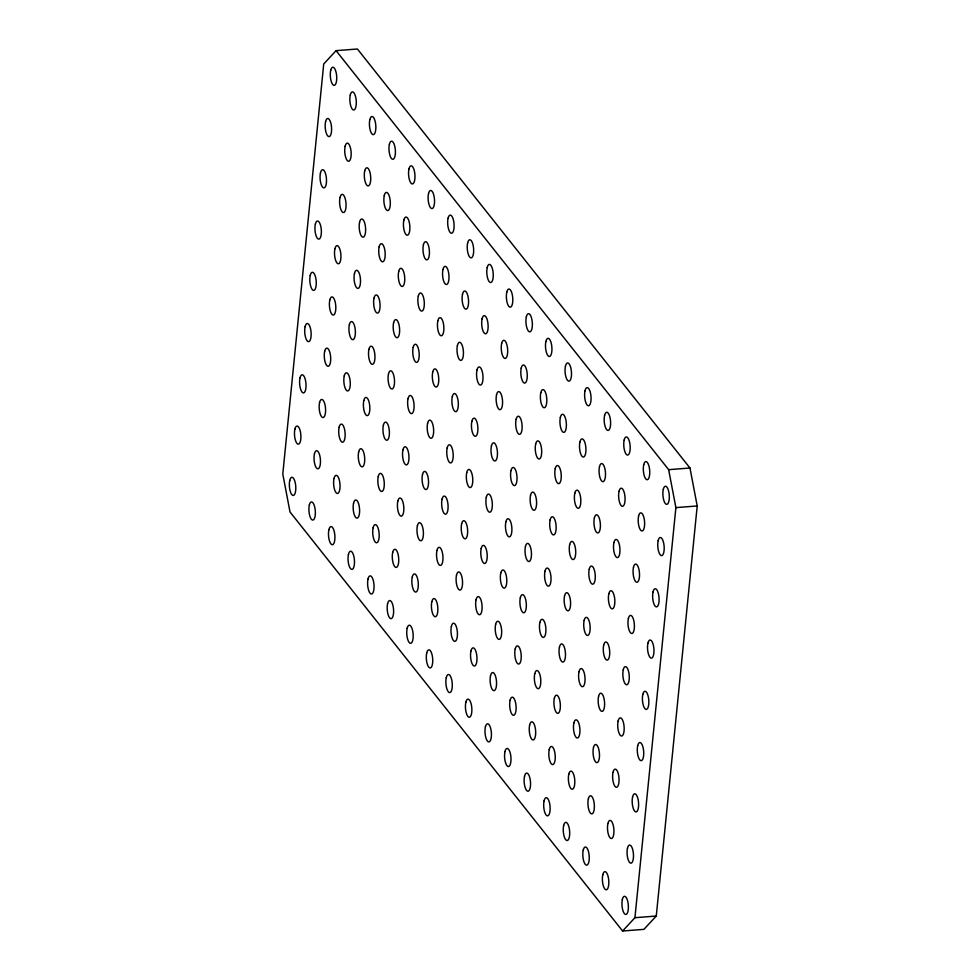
<?xml version="1.0" encoding="UTF-8"?>
<svg xmlns="http://www.w3.org/2000/svg" width="980" height="980" viewBox="0 0 980 980"><rect width="100%" height="100%" fill="white"/><g stroke="black" fill="none" stroke-linecap="round" stroke-linejoin="round"><path stroke-width="1.47" d="M622.606 931L634.942 917.697L675.882 507.616L668.654 469.665L336.067 50.654L323.731 63.957L282.791 474.038L290.019 511.989L622.606 931L643.933 929.346L656.269 916.043L697.209 505.962L689.981 468.011L357.394 49L336.067 50.654M668.654 469.665L689.981 468.011M675.882 507.616L697.209 505.962M634.942 917.697L656.269 916.043M539.882 622.423A9.126 3.173 85.6 0 0 542.712 637.294A9.126 3.173 85.6 0 0 545.48 625.338A9.126 3.173 85.6 0 0 539.882 622.423M534.762 673.677A9.126 3.173 85.6 0 0 537.591 688.56A9.126 3.173 85.6 0 0 540.372 676.604A9.126 3.173 85.6 0 0 534.762 673.677M490.527 675.649A9.126 3.173 85.6 0 0 493.357 690.52A9.126 3.173 85.6 0 0 496.125 678.564A9.126 3.173 85.6 0 0 490.527 675.649M485.406 726.903A9.126 3.173 85.6 0 0 488.236 741.774A9.126 3.173 85.6 0 0 491.005 729.831A9.126 3.173 85.6 0 0 485.406 726.903M624.162 440.057A9.126 3.173 85.6 0 0 626.992 454.941A9.126 3.173 85.6 0 0 629.76 442.985A9.126 3.173 85.6 0 0 624.162 440.057M583.223 850.138A9.126 3.173 85.6 0 0 586.052 865.022A9.126 3.173 85.6 0 0 588.833 853.066A9.126 3.173 85.6 0 0 583.223 850.138M588.343 798.884A9.126 3.173 85.6 0 0 591.173 813.755A9.126 3.173 85.6 0 0 593.941 801.799A9.126 3.173 85.6 0 0 588.343 798.884M573.888 722.971A9.126 3.173 85.6 0 0 576.73 737.854A9.126 3.173 85.6 0 0 579.499 725.898A9.126 3.173 85.6 0 0 573.888 722.971M579.009 671.717A9.126 3.173 85.6 0 0 581.838 686.588A9.126 3.173 85.6 0 0 584.619 674.632A9.126 3.173 85.6 0 0 579.009 671.717M594.358 517.93A9.126 3.173 85.6 0 0 597.188 532.814A9.126 3.173 85.6 0 0 599.968 520.858A9.126 3.173 85.6 0 0 594.358 517.93M599.478 466.676A9.126 3.173 85.6 0 0 602.308 481.548A9.126 3.173 85.6 0 0 605.077 469.591A9.126 3.173 85.6 0 0 599.478 466.676M584.129 620.45A9.126 3.173 85.6 0 0 586.959 635.334A9.126 3.173 85.6 0 0 589.727 623.378A9.126 3.173 85.6 0 0 584.129 620.45M589.237 569.196A9.126 3.173 85.6 0 0 592.079 584.068A9.126 3.173 85.6 0 0 594.848 572.112A9.126 3.173 85.6 0 0 589.237 569.196M604.587 415.41A9.126 3.173 85.6 0 0 607.429 430.293A9.126 3.173 85.6 0 0 610.197 418.338A9.126 3.173 85.6 0 0 604.587 415.41M563.659 825.491A9.126 3.173 85.6 0 0 566.489 840.375A9.126 3.173 85.6 0 0 569.27 828.418A9.126 3.173 85.6 0 0 563.659 825.491M568.78 774.237A9.126 3.173 85.6 0 0 571.61 789.108A9.126 3.173 85.6 0 0 574.378 777.152A9.126 3.173 85.6 0 0 568.78 774.237M544.096 800.844A9.126 3.173 85.6 0 0 546.926 815.728A9.126 3.173 85.6 0 0 549.707 803.772A9.126 3.173 85.6 0 0 544.096 800.844M549.216 749.59A9.126 3.173 85.6 0 0 552.046 764.461A9.126 3.173 85.6 0 0 554.815 752.505A9.126 3.173 85.6 0 0 549.216 749.59M559.445 647.07A9.126 3.173 85.6 0 0 562.275 661.941A9.126 3.173 85.6 0 0 565.056 649.985A9.126 3.173 85.6 0 0 559.445 647.07M554.325 698.323A9.126 3.173 85.6 0 0 557.154 713.207A9.126 3.173 85.6 0 0 559.935 701.251A9.126 3.173 85.6 0 0 554.325 698.323M574.795 493.283A9.126 3.173 85.6 0 0 577.624 508.167A9.126 3.173 85.6 0 0 580.405 496.211A9.126 3.173 85.6 0 0 574.795 493.283M579.915 442.029A9.126 3.173 85.6 0 0 582.745 456.901A9.126 3.173 85.6 0 0 585.513 444.945A9.126 3.173 85.6 0 0 579.915 442.029M564.566 595.803A9.126 3.173 85.6 0 0 567.396 610.687A9.126 3.173 85.6 0 0 570.164 598.731A9.126 3.173 85.6 0 0 564.566 595.803M470.951 651.002A9.126 3.173 85.6 0 0 473.793 665.873A9.126 3.173 85.6 0 0 476.562 653.917A9.126 3.173 85.6 0 0 470.951 651.002M436.945 550.442A9.126 3.173 85.6 0 0 439.775 565.313A9.126 3.173 85.6 0 0 442.543 553.357A9.126 3.173 85.6 0 0 436.945 550.442M442.066 499.188A9.126 3.173 85.6 0 0 444.896 514.059A9.126 3.173 85.6 0 0 447.664 502.103A9.126 3.173 85.6 0 0 442.066 499.188M457.415 345.401A9.126 3.173 85.6 0 0 460.245 360.273A9.126 3.173 85.6 0 0 463.013 348.317A9.126 3.173 85.6 0 0 457.415 345.401M462.523 294.147A9.126 3.173 85.6 0 0 465.353 309.019A9.126 3.173 85.6 0 0 468.134 297.062A9.126 3.173 85.6 0 0 462.523 294.147M447.174 447.921A9.126 3.173 85.6 0 0 450.004 462.793A9.126 3.173 85.6 0 0 452.785 450.837A9.126 3.173 85.6 0 0 447.174 447.921M452.295 396.667A9.126 3.173 85.6 0 0 455.124 411.539A9.126 3.173 85.6 0 0 457.893 399.583A9.126 3.173 85.6 0 0 452.295 396.667M467.644 242.881A9.126 3.173 85.6 0 0 470.474 257.752A9.126 3.173 85.6 0 0 473.242 245.809A9.126 3.173 85.6 0 0 467.644 242.881M426.716 652.962A9.126 3.173 85.6 0 0 429.546 667.833A9.126 3.173 85.6 0 0 432.315 655.877A9.126 3.173 85.6 0 0 426.716 652.962M431.825 601.708A9.126 3.173 85.6 0 0 434.655 616.579A9.126 3.173 85.6 0 0 437.435 604.623A9.126 3.173 85.6 0 0 431.825 601.708M417.382 525.795A9.126 3.173 85.6 0 0 420.212 540.666A9.126 3.173 85.6 0 0 422.98 528.71A9.126 3.173 85.6 0 0 417.382 525.795M422.502 474.528A9.126 3.173 85.6 0 0 425.332 489.412A9.126 3.173 85.6 0 0 428.101 477.456A9.126 3.173 85.6 0 0 422.502 474.528M437.852 320.754A9.126 3.173 85.6 0 0 440.682 335.626A9.126 3.173 85.6 0 0 443.45 323.67A9.126 3.173 85.6 0 0 437.852 320.754M442.96 269.488A9.126 3.173 85.6 0 0 445.79 284.372A9.126 3.173 85.6 0 0 448.571 272.416A9.126 3.173 85.6 0 0 442.96 269.488M427.611 423.274A9.126 3.173 85.6 0 0 430.441 438.146A9.126 3.173 85.6 0 0 433.221 426.19A9.126 3.173 85.6 0 0 427.611 423.274M432.731 372.008A9.126 3.173 85.6 0 0 435.561 386.892A9.126 3.173 85.6 0 0 438.329 374.936A9.126 3.173 85.6 0 0 432.731 372.008M448.08 218.234A9.126 3.173 85.6 0 0 450.91 233.105A9.126 3.173 85.6 0 0 453.679 221.149A9.126 3.173 85.6 0 0 448.08 218.234M407.153 628.315A9.126 3.173 85.6 0 0 409.983 643.186A9.126 3.173 85.6 0 0 412.752 631.23A9.126 3.173 85.6 0 0 407.153 628.315M412.262 577.048A9.126 3.173 85.6 0 0 415.091 591.932A9.126 3.173 85.6 0 0 417.872 579.976A9.126 3.173 85.6 0 0 412.262 577.048M397.819 501.148A9.126 3.173 85.6 0 0 400.649 516.019A9.126 3.173 85.6 0 0 403.417 504.063A9.126 3.173 85.6 0 0 397.819 501.148M402.939 449.881A9.126 3.173 85.6 0 0 405.769 464.765A9.126 3.173 85.6 0 0 408.538 452.809A9.126 3.173 85.6 0 0 402.939 449.881M418.288 296.107A9.126 3.173 85.6 0 0 421.118 310.979A9.126 3.173 85.6 0 0 423.887 299.023A9.126 3.173 85.6 0 0 418.288 296.107M423.397 244.841A9.126 3.173 85.6 0 0 426.227 259.725A9.126 3.173 85.6 0 0 429.007 247.769A9.126 3.173 85.6 0 0 423.397 244.841M408.048 398.627A9.126 3.173 85.6 0 0 410.877 413.499A9.126 3.173 85.6 0 0 413.658 401.543A9.126 3.173 85.6 0 0 408.048 398.627M413.168 347.361A9.126 3.173 85.6 0 0 415.998 362.245A9.126 3.173 85.6 0 0 418.766 350.289A9.126 3.173 85.6 0 0 413.168 347.361M428.517 193.587A9.126 3.173 85.6 0 0 431.347 208.458A9.126 3.173 85.6 0 0 434.116 196.502A9.126 3.173 85.6 0 0 428.517 193.587M387.59 603.668A9.126 3.173 85.6 0 0 390.42 618.539A9.126 3.173 85.6 0 0 393.188 606.583A9.126 3.173 85.6 0 0 387.59 603.668M392.698 552.402A9.126 3.173 85.6 0 0 395.528 567.285A9.126 3.173 85.6 0 0 398.309 555.329A9.126 3.173 85.6 0 0 392.698 552.402M358.692 451.854A9.126 3.173 85.6 0 0 361.522 466.725A9.126 3.173 85.6 0 0 364.291 454.769A9.126 3.173 85.6 0 0 358.692 451.854M363.801 400.587A9.126 3.173 85.6 0 0 366.63 415.471A9.126 3.173 85.6 0 0 369.411 403.515A9.126 3.173 85.6 0 0 363.801 400.587M379.15 246.813A9.126 3.173 85.6 0 0 381.992 261.685A9.126 3.173 85.6 0 0 384.76 249.729A9.126 3.173 85.6 0 0 379.15 246.813M384.27 195.547A9.126 3.173 85.6 0 0 387.1 210.431A9.126 3.173 85.6 0 0 389.881 198.475A9.126 3.173 85.6 0 0 384.27 195.547M368.921 349.333A9.126 3.173 85.6 0 0 371.751 364.205A9.126 3.173 85.6 0 0 374.532 352.249A9.126 3.173 85.6 0 0 368.921 349.333M374.041 298.067A9.126 3.173 85.6 0 0 376.871 312.951A9.126 3.173 85.6 0 0 379.64 300.995A9.126 3.173 85.6 0 0 374.041 298.067M389.391 144.293A9.126 3.173 85.6 0 0 392.221 159.164A9.126 3.173 85.6 0 0 394.989 147.208A9.126 3.173 85.6 0 0 389.391 144.293M348.451 554.374A9.126 3.173 85.6 0 0 351.281 569.245A9.126 3.173 85.6 0 0 354.062 557.289A9.126 3.173 85.6 0 0 348.451 554.374M353.572 503.108A9.126 3.173 85.6 0 0 356.401 517.991A9.126 3.173 85.6 0 0 359.182 506.035A9.126 3.173 85.6 0 0 353.572 503.108M339.129 427.207A9.126 3.173 85.6 0 0 341.959 442.078A9.126 3.173 85.6 0 0 344.727 430.122A9.126 3.173 85.6 0 0 339.129 427.207M344.237 375.94A9.126 3.173 85.6 0 0 347.067 390.824A9.126 3.173 85.6 0 0 349.848 378.868A9.126 3.173 85.6 0 0 344.237 375.94M555.231 468.636A9.126 3.173 85.6 0 0 558.061 483.52A9.126 3.173 85.6 0 0 560.83 471.564A9.126 3.173 85.6 0 0 555.231 468.636M560.352 417.382A9.126 3.173 85.6 0 0 563.182 432.254A9.126 3.173 85.6 0 0 565.95 420.298A9.126 3.173 85.6 0 0 560.352 417.382M545.003 571.156A9.126 3.173 85.6 0 0 547.832 586.04A9.126 3.173 85.6 0 0 550.601 574.084A9.126 3.173 85.6 0 0 545.003 571.156M550.111 519.902A9.126 3.173 85.6 0 0 552.941 534.774A9.126 3.173 85.6 0 0 555.721 522.818A9.126 3.173 85.6 0 0 550.111 519.902M565.46 366.116A9.126 3.173 85.6 0 0 568.29 381A9.126 3.173 85.6 0 0 571.071 369.043A9.126 3.173 85.6 0 0 565.46 366.116M524.533 776.197A9.126 3.173 85.6 0 0 527.363 791.081A9.126 3.173 85.6 0 0 530.131 779.125A9.126 3.173 85.6 0 0 524.533 776.197M642.819 694.404A9.126 3.173 85.6 0 0 645.649 709.275A9.126 3.173 85.6 0 0 648.417 697.319A9.126 3.173 85.6 0 0 642.819 694.404M647.939 643.137A9.126 3.173 85.6 0 0 650.769 658.009A9.126 3.173 85.6 0 0 653.538 646.053A9.126 3.173 85.6 0 0 647.939 643.137M632.59 796.924A9.126 3.173 85.6 0 0 635.42 811.795A9.126 3.173 85.6 0 0 638.188 799.839A9.126 3.173 85.6 0 0 632.59 796.924M637.698 745.658A9.126 3.173 85.6 0 0 640.528 760.529A9.126 3.173 85.6 0 0 643.309 748.573A9.126 3.173 85.6 0 0 637.698 745.658M653.048 591.883A9.126 3.173 85.6 0 0 655.877 606.755A9.126 3.173 85.6 0 0 658.658 594.799A9.126 3.173 85.6 0 0 653.048 591.883M658.168 540.617A9.126 3.173 85.6 0 0 660.998 555.489A9.126 3.173 85.6 0 0 663.766 543.545A9.126 3.173 85.6 0 0 658.168 540.617M663.289 489.363A9.126 3.173 85.6 0 0 666.118 504.235A9.126 3.173 85.6 0 0 668.887 492.279A9.126 3.173 85.6 0 0 663.289 489.363M622.349 899.444A9.126 3.173 85.6 0 0 625.179 914.316A9.126 3.173 85.6 0 0 627.96 902.36A9.126 3.173 85.6 0 0 622.349 899.444M627.47 848.178A9.126 3.173 85.6 0 0 630.299 863.049A9.126 3.173 85.6 0 0 633.068 851.093A9.126 3.173 85.6 0 0 627.47 848.178M593.464 747.617A9.126 3.173 85.6 0 0 596.293 762.501A9.126 3.173 85.6 0 0 599.062 750.545A9.126 3.173 85.6 0 0 593.464 747.617M598.572 696.364A9.126 3.173 85.6 0 0 601.402 711.235A9.126 3.173 85.6 0 0 604.182 699.279A9.126 3.173 85.6 0 0 598.572 696.364M613.921 542.577A9.126 3.173 85.6 0 0 616.751 557.461A9.126 3.173 85.6 0 0 619.532 545.505A9.126 3.173 85.6 0 0 613.921 542.577M619.042 491.323A9.126 3.173 85.6 0 0 621.871 506.195A9.126 3.173 85.6 0 0 624.64 494.238A9.126 3.173 85.6 0 0 619.042 491.323M603.692 645.097A9.126 3.173 85.6 0 0 606.522 659.981A9.126 3.173 85.6 0 0 609.291 648.025A9.126 3.173 85.6 0 0 603.692 645.097M608.813 593.843A9.126 3.173 85.6 0 0 611.643 608.715A9.126 3.173 85.6 0 0 614.411 596.759A9.126 3.173 85.6 0 0 608.813 593.843M569.674 544.549A9.126 3.173 85.6 0 0 572.504 559.421A9.126 3.173 85.6 0 0 575.285 547.465A9.126 3.173 85.6 0 0 569.674 544.549M585.023 390.763A9.126 3.173 85.6 0 0 587.865 405.647A9.126 3.173 85.6 0 0 590.634 393.691A9.126 3.173 85.6 0 0 585.023 390.763M515.198 649.03A9.126 3.173 85.6 0 0 518.028 663.901A9.126 3.173 85.6 0 0 520.809 651.957A9.126 3.173 85.6 0 0 515.198 649.03M520.319 597.776A9.126 3.173 85.6 0 0 523.149 612.647A9.126 3.173 85.6 0 0 525.917 600.691A9.126 3.173 85.6 0 0 520.319 597.776M535.668 443.989A9.126 3.173 85.6 0 0 538.498 458.873A9.126 3.173 85.6 0 0 541.266 446.917A9.126 3.173 85.6 0 0 535.668 443.989M540.788 392.735A9.126 3.173 85.6 0 0 543.618 407.607A9.126 3.173 85.6 0 0 546.387 395.651A9.126 3.173 85.6 0 0 540.788 392.735M525.439 546.509A9.126 3.173 85.6 0 0 528.269 561.381A9.126 3.173 85.6 0 0 531.038 549.437A9.126 3.173 85.6 0 0 525.439 546.509M530.548 495.255A9.126 3.173 85.6 0 0 533.377 510.127A9.126 3.173 85.6 0 0 536.158 498.171A9.126 3.173 85.6 0 0 530.548 495.255M545.897 341.469A9.126 3.173 85.6 0 0 548.726 356.353A9.126 3.173 85.6 0 0 551.507 344.397A9.126 3.173 85.6 0 0 545.897 341.469M504.97 751.55A9.126 3.173 85.6 0 0 507.799 766.421A9.126 3.173 85.6 0 0 510.568 754.478A9.126 3.173 85.6 0 0 504.97 751.55M510.09 700.296A9.126 3.173 85.6 0 0 512.92 715.167A9.126 3.173 85.6 0 0 515.688 703.211A9.126 3.173 85.6 0 0 510.09 700.296M495.635 624.383A9.126 3.173 85.6 0 0 498.465 639.254A9.126 3.173 85.6 0 0 501.246 627.31A9.126 3.173 85.6 0 0 495.635 624.383M500.755 573.129A9.126 3.173 85.6 0 0 503.585 588A9.126 3.173 85.6 0 0 506.354 576.044A9.126 3.173 85.6 0 0 500.755 573.129M516.105 419.342A9.126 3.173 85.6 0 0 518.935 434.214A9.126 3.173 85.6 0 0 521.703 422.27A9.126 3.173 85.6 0 0 516.105 419.342M521.225 368.088A9.126 3.173 85.6 0 0 524.055 382.96A9.126 3.173 85.6 0 0 526.824 371.004A9.126 3.173 85.6 0 0 521.225 368.088M505.876 521.862A9.126 3.173 85.6 0 0 508.706 536.734A9.126 3.173 85.6 0 0 511.474 524.79A9.126 3.173 85.6 0 0 505.876 521.862M510.984 470.608A9.126 3.173 85.6 0 0 513.814 485.48A9.126 3.173 85.6 0 0 516.595 473.524A9.126 3.173 85.6 0 0 510.984 470.608M526.334 316.822A9.126 3.173 85.6 0 0 529.163 331.693A9.126 3.173 85.6 0 0 531.944 319.75A9.126 3.173 85.6 0 0 526.334 316.822M529.653 724.943A9.126 3.173 85.6 0 0 532.483 739.814A9.126 3.173 85.6 0 0 535.252 727.858A9.126 3.173 85.6 0 0 529.653 724.943M476.072 599.736A9.126 3.173 85.6 0 0 478.902 614.607A9.126 3.173 85.6 0 0 481.682 602.663A9.126 3.173 85.6 0 0 476.072 599.736M481.192 548.482A9.126 3.173 85.6 0 0 484.022 563.353A9.126 3.173 85.6 0 0 486.791 551.397A9.126 3.173 85.6 0 0 481.192 548.482M496.541 394.695A9.126 3.173 85.6 0 0 499.371 409.567A9.126 3.173 85.6 0 0 502.14 397.623A9.126 3.173 85.6 0 0 496.541 394.695M501.65 343.441A9.126 3.173 85.6 0 0 504.492 358.312A9.126 3.173 85.6 0 0 507.26 346.357A9.126 3.173 85.6 0 0 501.65 343.441M486.301 497.215A9.126 3.173 85.6 0 0 489.143 512.087A9.126 3.173 85.6 0 0 491.911 500.143A9.126 3.173 85.6 0 0 486.301 497.215M491.421 445.961A9.126 3.173 85.6 0 0 494.251 460.833A9.126 3.173 85.6 0 0 497.032 448.877A9.126 3.173 85.6 0 0 491.421 445.961M506.77 292.175A9.126 3.173 85.6 0 0 509.6 307.046A9.126 3.173 85.6 0 0 512.381 295.103A9.126 3.173 85.6 0 0 506.77 292.175M465.843 702.256A9.126 3.173 85.6 0 0 468.673 717.127A9.126 3.173 85.6 0 0 471.441 705.183A9.126 3.173 85.6 0 0 465.843 702.256M359.587 222.166A9.126 3.173 85.6 0 0 362.416 237.038A9.126 3.173 85.6 0 0 365.197 225.082A9.126 3.173 85.6 0 0 359.587 222.166M364.707 170.9A9.126 3.173 85.6 0 0 367.537 185.784A9.126 3.173 85.6 0 0 370.305 173.828A9.126 3.173 85.6 0 0 364.707 170.9M349.358 324.686A9.126 3.173 85.6 0 0 352.188 339.558A9.126 3.173 85.6 0 0 354.956 327.602A9.126 3.173 85.6 0 0 349.358 324.686M354.478 273.42A9.126 3.173 85.6 0 0 357.308 288.304A9.126 3.173 85.6 0 0 360.077 276.348A9.126 3.173 85.6 0 0 354.478 273.42M369.827 119.646A9.126 3.173 85.6 0 0 372.657 134.517A9.126 3.173 85.6 0 0 375.426 122.561A9.126 3.173 85.6 0 0 369.827 119.646M328.888 529.727A9.126 3.173 85.6 0 0 331.718 544.598A9.126 3.173 85.6 0 0 334.499 532.642A9.126 3.173 85.6 0 0 328.888 529.727M334.009 478.461A9.126 3.173 85.6 0 0 336.838 493.344A9.126 3.173 85.6 0 0 339.607 481.388A9.126 3.173 85.6 0 0 334.009 478.461M378.255 476.501A9.126 3.173 85.6 0 0 381.085 491.372A9.126 3.173 85.6 0 0 383.854 479.416A9.126 3.173 85.6 0 0 378.255 476.501M383.364 425.234A9.126 3.173 85.6 0 0 386.206 440.118A9.126 3.173 85.6 0 0 388.974 428.162A9.126 3.173 85.6 0 0 383.364 425.234M398.713 271.46A9.126 3.173 85.6 0 0 401.555 286.332A9.126 3.173 85.6 0 0 404.324 274.375A9.126 3.173 85.6 0 0 398.713 271.46M403.834 220.194A9.126 3.173 85.6 0 0 406.663 235.078A9.126 3.173 85.6 0 0 409.444 223.121A9.126 3.173 85.6 0 0 403.834 220.194M388.484 373.98A9.126 3.173 85.6 0 0 391.314 388.852A9.126 3.173 85.6 0 0 394.095 376.896A9.126 3.173 85.6 0 0 388.484 373.98M393.605 322.714A9.126 3.173 85.6 0 0 396.435 337.598A9.126 3.173 85.6 0 0 399.203 325.642A9.126 3.173 85.6 0 0 393.605 322.714M408.954 168.94A9.126 3.173 85.6 0 0 411.784 183.811A9.126 3.173 85.6 0 0 414.552 171.855A9.126 3.173 85.6 0 0 408.954 168.94M368.015 579.021A9.126 3.173 85.6 0 0 370.857 593.892A9.126 3.173 85.6 0 0 373.625 581.936A9.126 3.173 85.6 0 0 368.015 579.021M373.135 527.755A9.126 3.173 85.6 0 0 375.965 542.638A9.126 3.173 85.6 0 0 378.746 530.682A9.126 3.173 85.6 0 0 373.135 527.755M456.509 575.089A9.126 3.173 85.6 0 0 459.338 589.96A9.126 3.173 85.6 0 0 462.119 578.016A9.126 3.173 85.6 0 0 456.509 575.089M461.629 523.835A9.126 3.173 85.6 0 0 464.459 538.706A9.126 3.173 85.6 0 0 467.227 526.75A9.126 3.173 85.6 0 0 461.629 523.835M476.978 370.048A9.126 3.173 85.6 0 0 479.808 384.92A9.126 3.173 85.6 0 0 482.577 372.976A9.126 3.173 85.6 0 0 476.978 370.048M482.087 318.794A9.126 3.173 85.6 0 0 484.929 333.666A9.126 3.173 85.6 0 0 487.697 321.71A9.126 3.173 85.6 0 0 482.087 318.794M466.737 472.568A9.126 3.173 85.6 0 0 469.567 487.44A9.126 3.173 85.6 0 0 472.348 475.496A9.126 3.173 85.6 0 0 466.737 472.568M471.858 421.314A9.126 3.173 85.6 0 0 474.688 436.186A9.126 3.173 85.6 0 0 477.468 424.23A9.126 3.173 85.6 0 0 471.858 421.314M487.207 267.528A9.126 3.173 85.6 0 0 490.037 282.399A9.126 3.173 85.6 0 0 492.818 270.456A9.126 3.173 85.6 0 0 487.207 267.528M446.28 677.609A9.126 3.173 85.6 0 0 449.11 692.48A9.126 3.173 85.6 0 0 451.878 680.537A9.126 3.173 85.6 0 0 446.28 677.609M451.388 626.355A9.126 3.173 85.6 0 0 454.218 641.226A9.126 3.173 85.6 0 0 456.999 629.27A9.126 3.173 85.6 0 0 451.388 626.355M319.566 402.56A9.126 3.173 85.6 0 0 322.396 417.431A9.126 3.173 85.6 0 0 325.164 405.475A9.126 3.173 85.6 0 0 319.566 402.56M324.674 351.293A9.126 3.173 85.6 0 0 327.504 366.165A9.126 3.173 85.6 0 0 330.285 354.221A9.126 3.173 85.6 0 0 324.674 351.293M340.023 197.519A9.126 3.173 85.6 0 0 342.853 212.391A9.126 3.173 85.6 0 0 345.634 200.435A9.126 3.173 85.6 0 0 340.023 197.519M345.144 146.253A9.126 3.173 85.6 0 0 347.974 161.137A9.126 3.173 85.6 0 0 350.742 149.181A9.126 3.173 85.6 0 0 345.144 146.253M329.795 300.039A9.126 3.173 85.6 0 0 332.624 314.911A9.126 3.173 85.6 0 0 335.393 302.955A9.126 3.173 85.6 0 0 329.795 300.039M334.915 248.773A9.126 3.173 85.6 0 0 337.745 263.644A9.126 3.173 85.6 0 0 340.513 251.701A9.126 3.173 85.6 0 0 334.915 248.773M350.264 94.999A9.126 3.173 85.6 0 0 353.094 109.87A9.126 3.173 85.6 0 0 355.863 97.914A9.126 3.173 85.6 0 0 350.264 94.999M309.325 505.08A9.126 3.173 85.6 0 0 312.155 519.951A9.126 3.173 85.6 0 0 314.935 507.995A9.126 3.173 85.6 0 0 309.325 505.08M314.445 453.814A9.126 3.173 85.6 0 0 317.275 468.685A9.126 3.173 85.6 0 0 320.043 456.741A9.126 3.173 85.6 0 0 314.445 453.814M300.003 377.913A9.126 3.173 85.6 0 0 302.832 392.784A9.126 3.173 85.6 0 0 305.601 380.828A9.126 3.173 85.6 0 0 300.003 377.913M305.111 326.646A9.126 3.173 85.6 0 0 307.941 341.518A9.126 3.173 85.6 0 0 310.721 329.574A9.126 3.173 85.6 0 0 305.111 326.646M320.46 172.872A9.126 3.173 85.6 0 0 323.29 187.744A9.126 3.173 85.6 0 0 326.071 175.788A9.126 3.173 85.6 0 0 320.46 172.872M325.58 121.606A9.126 3.173 85.6 0 0 328.41 136.477A9.126 3.173 85.6 0 0 331.179 124.534A9.126 3.173 85.6 0 0 325.58 121.606M310.231 275.392A9.126 3.173 85.6 0 0 313.061 290.264A9.126 3.173 85.6 0 0 315.829 278.308A9.126 3.173 85.6 0 0 310.231 275.392M315.352 224.126A9.126 3.173 85.6 0 0 318.182 238.998A9.126 3.173 85.6 0 0 320.95 227.054A9.126 3.173 85.6 0 0 315.352 224.126M330.701 70.352A9.126 3.173 85.6 0 0 333.531 85.223A9.126 3.173 85.6 0 0 336.299 73.267A9.126 3.173 85.6 0 0 330.701 70.352M289.762 480.433A9.126 3.173 85.6 0 0 292.591 495.304A9.126 3.173 85.6 0 0 295.372 483.348A9.126 3.173 85.6 0 0 289.762 480.433M294.882 429.166A9.126 3.173 85.6 0 0 297.712 444.038A9.126 3.173 85.6 0 0 300.48 432.094A9.126 3.173 85.6 0 0 294.882 429.166M613.027 772.264A9.126 3.173 85.6 0 0 615.857 787.148A9.126 3.173 85.6 0 0 618.625 775.192A9.126 3.173 85.6 0 0 613.027 772.264M618.135 721.011A9.126 3.173 85.6 0 0 620.965 735.882A9.126 3.173 85.6 0 0 623.746 723.926A9.126 3.173 85.6 0 0 618.135 721.011M633.484 567.224A9.126 3.173 85.6 0 0 636.314 582.108A9.126 3.173 85.6 0 0 639.095 570.152A9.126 3.173 85.6 0 0 633.484 567.224M638.605 515.97A9.126 3.173 85.6 0 0 641.435 530.841A9.126 3.173 85.6 0 0 644.203 518.885A9.126 3.173 85.6 0 0 638.605 515.97M623.255 669.744A9.126 3.173 85.6 0 0 626.085 684.628A9.126 3.173 85.6 0 0 628.854 672.672A9.126 3.173 85.6 0 0 623.255 669.744M628.376 618.49A9.126 3.173 85.6 0 0 631.206 633.362A9.126 3.173 85.6 0 0 633.974 621.406A9.126 3.173 85.6 0 0 628.376 618.49M643.725 464.716A9.126 3.173 85.6 0 0 646.555 479.588A9.126 3.173 85.6 0 0 649.323 467.632A9.126 3.173 85.6 0 0 643.725 464.716M602.786 874.785A9.126 3.173 85.6 0 0 605.615 889.669A9.126 3.173 85.6 0 0 608.396 877.713A9.126 3.173 85.6 0 0 602.786 874.785M607.906 823.531A9.126 3.173 85.6 0 0 610.736 838.402A9.126 3.173 85.6 0 0 613.505 826.446A9.126 3.173 85.6 0 0 607.906 823.531"/></g></svg>
